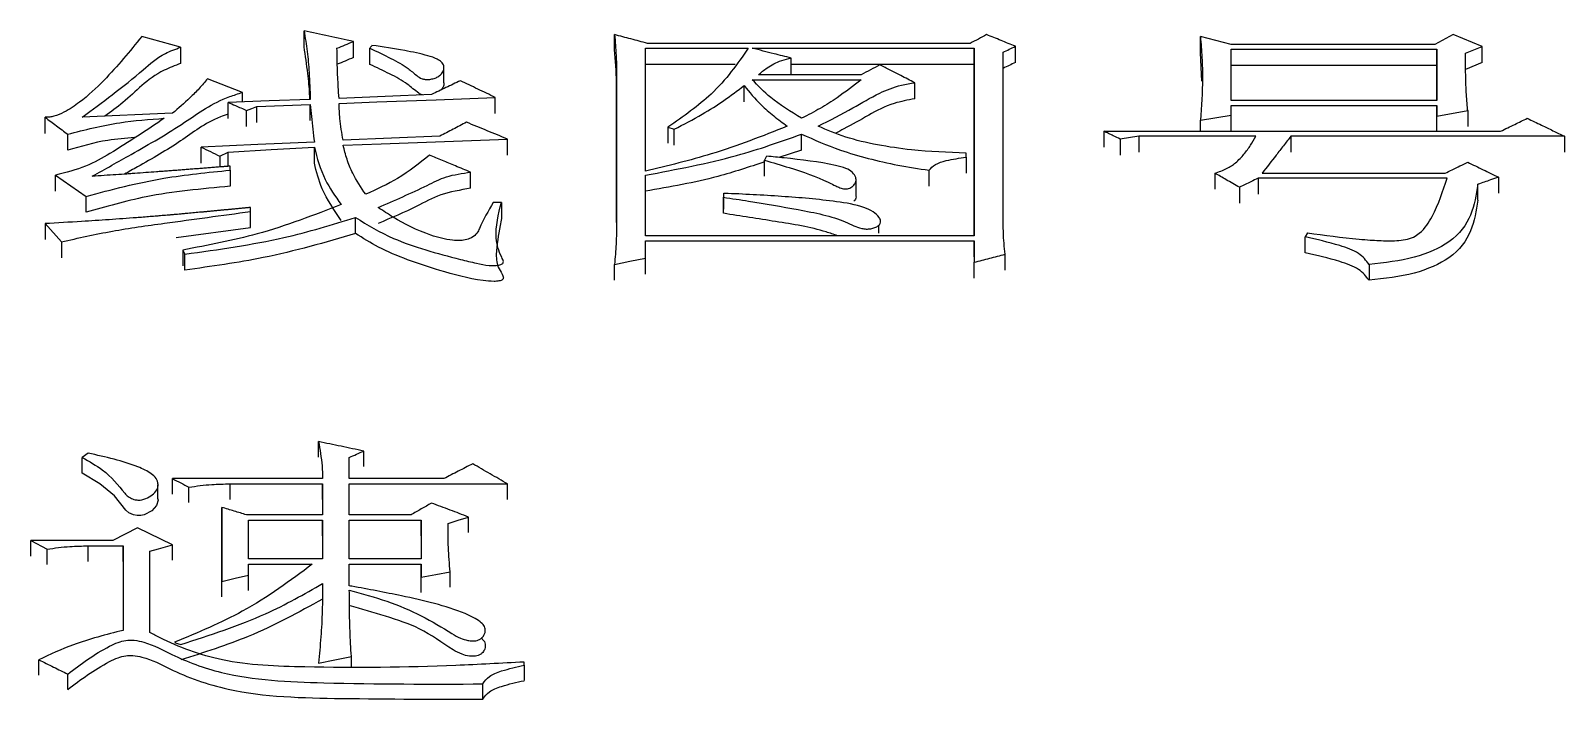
# Model space of a CAD drawing. Header units: millimetres. Extents: x 2016 to 4452, y 736 to 2459.
# Drawn here: x 2589.48 to 2597.55, y 2288.24 to 2291.76 of the extents above; entities that cross this region are included whole.
import ezdxf

# ---------------------------------------------------------------- set-up
doc = ezdxf.new("R2010")
doc.units = ezdxf.units.MM

msp = doc.modelspace()

# ---------------------------------------------------------------- linework, layer by layer
at = {"color": 7, "linetype": 'Continuous', "lineweight": 25}
for p, q in [((2590.2704, 2291.6709), (2590.0654, 2291.7273)), ((2590.9199, 2291.6729), (2590.9199, 2291.7581)), ((2592.5533, 2291.6524), (2592.5534, 2291.7376)), ((2595.6363, 2291.6421), (2595.6363, 2291.7272)), ((2595.7985, 2291.6861), (2595.6363, 2291.7272)), ((2596.9668, 2291.7375), (2596.8695, 2291.6861)), ((2597.1183, 2291.6758), (2596.9668, 2291.7375)), ((2590.2704, 2291.6709), (2590.2704, 2291.5858)), ((2591.1796, 2291.6165), (2591.1796, 2291.7016)), ((2591.2661, 2291.5805), (2591.2661, 2291.6656)), ((2592.7156, 2291.6656), (2593.2565, 2291.6656)), ((2592.7156, 2291.0193), (2592.7156, 2291.6656)), ((2594.4247, 2291.6913), (2592.7264, 2291.6913)), ((2593.2781, 2291.6656), (2594.4464, 2291.6656)), ((2594.4464, 2291.6656), (2594.4464, 2290.6793)), ((2594.4464, 2291.5805), (2594.4464, 2291.6656)), ((2594.5978, 2290.7753), (2594.5978, 2291.645)), ((2594.6627, 2291.5908), (2594.6627, 2291.6759)), ((2595.6438, 2291.4935), (2595.6363, 2291.6421)), ((2596.8695, 2291.6861), (2595.7985, 2291.6861)), ((2595.7985, 2291.6604), (2596.8803, 2291.6604)), ((2595.7985, 2291.3913), (2595.7985, 2291.6604)), ((2596.8803, 2291.6604), (2596.8803, 2291.3913)), ((2596.8803, 2291.5753), (2596.8803, 2291.6604)), ((2597.0317, 2291.6398), (2597.1183, 2291.6758)), ((2597.1183, 2291.5907), (2597.1183, 2291.6758)), ((2591.6558, 2291.484), (2591.6558, 2291.5695)), ((2593.1876, 2291.5805), (2592.7156, 2291.5805)), ((2594.4464, 2291.5805), (2593.4836, 2291.5805)), ((2594.4464, 2290.6793), (2594.4464, 2291.5805)), ((2596.8803, 2291.5753), (2595.7985, 2291.5753)), ((2596.8803, 2291.3913), (2596.8803, 2291.5753)), ((2597.1183, 2291.5907), (2597.0317, 2291.5547)), ((2590.595, 2291.4331), (2590.4115, 2291.5056)), ((2592.5642, 2291.5418), (2592.5642, 2290.7487)), ((2592.5642, 2291.4569), (2592.5642, 2291.5418)), ((2593.2782, 2291.5004), (2593.8514, 2291.5003)), ((2593.8514, 2291.5262), (2593.3106, 2291.5262)), ((2594.133, 2291.3998), (2594.133, 2291.4846)), ((2590.595, 2291.3837), (2590.595, 2291.4331)), ((2591.9259, 2291.3222), (2591.926, 2291.407)), ((2592.5642, 2290.7486), (2592.5642, 2291.4569)), ((2593.2348, 2291.3845), (2593.2348, 2291.4692)), ((2596.8803, 2291.3913), (2595.7985, 2291.3913)), ((2590.2276, 2291.3237), (2589.7519, 2291.3028)), ((2590.5197, 2291.2963), (2590.5197, 2291.381)), ((2590.6171, 2291.2547), (2590.6171, 2291.3393)), ((2590.6711, 2291.2755), (2590.6711, 2291.3601)), ((2590.9524, 2291.2859), (2590.9524, 2291.3705)), ((2595.6363, 2291.287), (2595.7985, 2291.3131)), ((2595.7985, 2291.3652), (2596.8803, 2291.3652)), ((2595.7985, 2291.3131), (2595.7985, 2291.3652)), ((2595.7985, 2291.2295), (2595.7985, 2291.3131)), ((2596.8803, 2291.3652), (2596.8803, 2291.3079)), ((2596.8803, 2291.2806), (2596.8803, 2291.3652)), ((2596.8803, 2291.3079), (2597.0425, 2291.3392)), ((2596.8803, 2291.2295), (2596.8803, 2291.3079)), ((2597.0425, 2291.3392), (2597.0425, 2291.2546)), ((2589.557, 2291.2182), (2589.557, 2291.3028)), ((2592.8346, 2291.2505), (2592.8671, 2291.24)), ((2592.8346, 2291.2505), (2592.8346, 2291.166)), ((2592.8671, 2291.1555), (2592.8671, 2291.24)), ((2595.1279, 2291.2295), (2597.2156, 2291.2295)), ((2595.1279, 2291.2295), (2595.1279, 2291.145)), ((2595.6363, 2291.2295), (2595.6363, 2291.287)), ((2589.676, 2291.1294), (2589.676, 2291.2138)), ((2591.9909, 2291.1032), (2591.9909, 2291.1876)), ((2593.5377, 2291.1294), (2593.5377, 2291.2139)), ((2595.3118, 2291.2033), (2595.2144, 2291.1876)), ((2595.2144, 2291.1876), (2595.2144, 2291.1032)), ((2595.9284, 2291.2033), (2595.3118, 2291.2033)), ((2595.3118, 2291.2033), (2595.3118, 2291.1189)), ((2596.1123, 2291.2033), (2596.1122, 2291.1189)), ((2597.551, 2291.2033), (2596.1123, 2291.2033)), ((2597.551, 2291.2033), (2597.551, 2291.1188)), ((2590.3791, 2291.0613), (2590.3791, 2291.1457)), ((2590.4764, 2291.0984), (2590.5197, 2291.1194)), ((2590.4764, 2291.0984), (2590.4764, 2291.0414)), ((2590.5197, 2291.0448), (2590.5197, 2291.1194)), ((2590.9741, 2291.0613), (2590.9741, 2291.1457)), ((2593.3538, 2291.0983), (2593.343, 2291.0773)), ((2593.5377, 2291.1294), (2593.4173, 2291.0918)), ((2594.4031, 2291.093), (2594.4031, 2291.1141)), ((2594.4031, 2291.093), (2594.4031, 2291.0088)), ((2589.6111, 2290.9982), (2589.7733, 2290.887)), ((2590.5305, 2291.0246), (2590.5305, 2291.0457)), ((2590.5305, 2291.0246), (2590.5305, 2290.9403)), ((2591.7962, 2290.9297), (2591.7962, 2291.014)), ((2592.7156, 2290.6793), (2592.7156, 2290.9982)), ((2594.2084, 2290.9404), (2594.2084, 2291.0245)), ((2595.712, 2291.0087), (2595.712, 2290.9245)), ((2595.9608, 2291.0087), (2596.9236, 2291.0086)), ((2597.2048, 2290.9875), (2597.2048, 2290.9034)), ((2593.8246, 2290.891), (2593.8246, 2290.9756)), ((2595.8418, 2290.9346), (2595.8418, 2290.8506)), ((2596.9344, 2290.9822), (2595.9392, 2290.9822)), ((2595.9392, 2290.9822), (2595.9392, 2290.8981)), ((2597.0966, 2290.8663), (2597.0966, 2290.9505)), ((2589.7733, 2290.803), (2589.7733, 2290.887)), ((2590.6387, 2290.8074), (2590.6387, 2290.8286)), ((2591.9584, 2290.8552), (2591.9153, 2290.8552)), ((2591.9584, 2290.8552), (2591.9584, 2290.7712)), ((2593.1267, 2290.9029), (2593.1267, 2290.8189)), ((2593.1267, 2290.9029), (2593.1267, 2290.8818)), ((2593.1267, 2290.7978), (2593.1267, 2290.8819)), ((2589.557, 2290.7435), (2589.557, 2290.6597)), ((2589.557, 2290.7435), (2589.6432, 2290.6477)), ((2590.6387, 2290.7235), (2590.6387, 2290.8074)), ((2591.1903, 2290.6915), (2591.1903, 2290.7754)), ((2593.9441, 2290.7773), (2593.9441, 2290.7783)), ((2590.2467, 2290.6701), (2590.6387, 2290.7235)), ((2594.4464, 2290.6793), (2592.7156, 2290.6793)), ((2593.9441, 2290.6941), (2593.9441, 2290.7358)), ((2596.1988, 2290.6953), (2596.188, 2290.6739)), ((2596.188, 2290.5902), (2596.188, 2290.6739)), ((2589.6432, 2290.6477), (2589.6432, 2290.5641)), ((2590.2817, 2290.6045), (2590.2925, 2290.583)), ((2590.2817, 2290.6045), (2590.2817, 2290.5208)), ((2590.2925, 2290.4995), (2590.2925, 2290.583)), ((2592.7156, 2290.6526), (2594.4464, 2290.6526)), ((2592.7156, 2290.5615), (2592.7156, 2290.6526)), ((2594.4464, 2290.5689), (2594.4464, 2290.6526)), ((2594.4464, 2290.6526), (2594.4464, 2290.54)), ((2594.6087, 2290.4994), (2594.6087, 2290.5829)), ((2592.5534, 2290.4458), (2592.5534, 2290.5293)), ((2592.7156, 2290.478), (2592.7156, 2290.5615)), ((2594.4464, 2290.4565), (2594.4464, 2290.54)), ((2596.5233, 2290.5292), (2596.5233, 2290.4456)), ((2589.7841, 2289.5364), (2589.7517, 2289.5141)), ((2590.9957, 2289.5154), (2590.9957, 2289.5975)), ((2591.2337, 2289.4655), (2591.2337, 2289.5475)), ((2589.7517, 2289.4318), (2589.7517, 2289.5141)), ((2591.1579, 2289.4026), (2591.1579, 2289.5141)), ((2590.151, 2289.3757), (2590.151, 2289.3818)), ((2591.0173, 2289.4026), (2590.2277, 2289.4026)), ((2590.2277, 2289.3208), (2590.2277, 2289.4026)), ((2590.5305, 2289.3747), (2591.0173, 2289.3747)), ((2590.5305, 2289.2926), (2590.5305, 2289.3747)), ((2591.0173, 2289.3747), (2591.0173, 2289.2121)), ((2591.0173, 2289.2929), (2591.0173, 2289.3747)), ((2591.6555, 2289.4026), (2591.1579, 2289.4026)), ((2591.1579, 2289.3747), (2591.9909, 2289.3746)), ((2591.1579, 2289.2121), (2591.1579, 2289.3747)), ((2591.9909, 2289.2929), (2591.9909, 2289.3746)), ((2590.151, 2289.2996), (2590.151, 2289.3697)), ((2590.3142, 2289.2762), (2590.3142, 2289.3579)), ((2590.4873, 2289.2514), (2590.4873, 2288.8616)), ((2590.4873, 2289.1698), (2590.4873, 2289.2514)), ((2591.0173, 2289.2121), (2590.6171, 2289.2121)), ((2591.4825, 2289.2121), (2591.1579, 2289.2121)), ((2590.0438, 2289.1446), (2589.914, 2289.0769)), ((2590.2277, 2289.0543), (2590.0438, 2289.1446)), ((2590.4873, 2288.7802), (2590.4873, 2289.1695)), ((2590.6279, 2289.184), (2591.0173, 2289.184)), ((2590.6279, 2288.9808), (2590.6279, 2289.184)), ((2591.0173, 2289.184), (2591.0173, 2288.9808)), ((2591.0173, 2289.1025), (2591.0173, 2289.184)), ((2591.1579, 2289.184), (2591.5365, 2289.184)), ((2591.1579, 2288.9808), (2591.1579, 2289.184)), ((2591.5365, 2289.1025), (2591.5365, 2289.184)), ((2591.5365, 2289.184), (2591.5365, 2288.9808)), ((2591.7853, 2289.1193), (2591.7853, 2289.2008)), ((2589.4813, 2289.0769), (2589.5678, 2289.0317)), ((2589.914, 2289.0769), (2589.4813, 2289.0769)), ((2589.7841, 2289.0487), (2589.968, 2289.0487)), ((2589.7841, 2288.9674), (2589.7841, 2289.0487)), ((2589.968, 2289.0487), (2589.968, 2288.6048)), ((2589.968, 2288.9674), (2589.968, 2289.0487)), ((2590.2277, 2288.973), (2590.2277, 2289.0543)), ((2589.5678, 2288.9505), (2589.5678, 2289.0317)), ((2590.1087, 2288.5933), (2590.1087, 2289.0204)), ((2591.0173, 2288.9808), (2590.6279, 2288.9808)), ((2591.5365, 2288.9808), (2591.1579, 2288.9808)), ((2589.968, 2288.967), (2589.968, 2288.6048)), ((2590.6279, 2288.9524), (2590.9631, 2288.9524)), ((2590.6279, 2288.8957), (2590.6279, 2288.9524)), ((2590.6279, 2288.8147), (2590.6279, 2288.8957)), ((2591.1579, 2288.9524), (2591.5365, 2288.9524)), ((2591.1579, 2288.8389), (2591.1579, 2288.9524)), ((2591.5365, 2288.9524), (2591.5365, 2288.8843)), ((2591.5365, 2288.8713), (2591.5365, 2288.9524)), ((2591.688, 2288.8316), (2591.688, 2288.9127)), ((2590.4873, 2288.7806), (2590.4873, 2288.8616)), ((2591.5365, 2288.8033), (2591.5365, 2288.8843)), ((2591.8573, 2288.5597), (2591.8573, 2288.5689)), ((2591.8574, 2288.6387), (2591.8574, 2288.6408)), ((2589.5245, 2288.3693), (2589.5245, 2288.4498)), ((2591.1688, 2288.4145), (2591.1688, 2288.467)), ((2592.0774, 2288.4209), (2592.0774, 2288.4382)), ((2592.0774, 2288.4209), (2592.0774, 2288.3406)), ((2591.8611, 2288.2421), (2591.8611, 2288.3228))]:
    msp.add_line(p, q, dxfattribs=at)
at = {"color": 7, "linetype": 'Continuous', "lineweight": 25, "flags": 128}
for points in [[(2593.4836, 2291.5291), (2593.4836, 2291.5716), (2593.4836, 2291.6141)], [(2590.9524, 2291.3966), (2590.736, 2291.3888), (2590.5197, 2291.381)], [(2591.5906, 2291.4226), (2591.3472, 2291.4122), (2591.1038, 2291.4018)], [(2591.1038, 2291.3757), (2591.3033, 2291.3833), (2591.6146, 2291.3951), (2591.926, 2291.407)], [(2590.6171, 2291.3393), (2590.6441, 2291.3497), (2590.6711, 2291.3601)], [(2590.6711, 2291.3601), (2590.8118, 2291.3653), (2590.9524, 2291.3705)], [(2590.974, 2291.1719), (2590.6766, 2291.1588), (2590.3791, 2291.1457)], [(2591.6339, 2291.2034), (2591.3797, 2291.1929), (2591.1255, 2291.1824)], [(2591.1255, 2291.1562), (2591.325, 2291.1634), (2591.6579, 2291.1755), (2591.9909, 2291.1876)], [(2590.5197, 2291.1194), (2590.7469, 2291.1325), (2590.974, 2291.1457)], [(2593.343, 2290.993), (2593.343, 2291.0277), (2593.343, 2291.0525), (2593.343, 2291.0773)], [(2589.6111, 2290.9141), (2589.6111, 2290.9353), (2589.6111, 2290.9565), (2589.6111, 2290.9982)], [(2592.5534, 2290.5293), (2592.6345, 2290.5454), (2592.7156, 2290.5615)], [(2590.1486, 2289.299), (2590.1519, 2289.2888), (2590.1441, 2289.2605), (2590.1181, 2289.2334), (2590.0788, 2289.2126), (2590.0609, 2289.2085), (2590.0416, 2289.2083), (2590.0215, 2289.2125), (2589.9981, 2289.2231), (2589.9812, 2289.2375), (2589.923, 2289.3123), (2589.8456, 2289.3749), (2589.7517, 2289.4318), (2589.7517, 2289.4318)], [(2591.6772, 2289.1671), (2591.7313, 2289.1839), (2591.7853, 2289.2008)], [(2589.4813, 2288.9956), (2589.4813, 2289.0156), (2589.4813, 2289.0361), (2589.4813, 2289.0769)], [(2590.1087, 2289.0204), (2590.1535, 2289.0332), (2590.1906, 2289.0437), (2590.2277, 2289.0543)], [(2590.4873, 2288.8616), (2590.5576, 2288.8787), (2590.6279, 2288.8957)], [(2591.5365, 2288.8843), (2591.6123, 2288.8985), (2591.688, 2288.9127)], [(2590.2385, 2288.5417), (2590.2547, 2288.536), (2590.2709, 2288.5303)], [(2590.9957, 2288.4325), (2591.0822, 2288.4497), (2591.1688, 2288.467)], [(2589.676, 2288.294), (2589.676, 2288.3144), (2589.676, 2288.3348), (2589.676, 2288.3748)]]:
    msp.add_lwpolyline(points, dxfattribs=at)
at = {"color": 7, "linetype": 'Continuous', "lineweight": 25}
for points, knots in [([(2590.0654, 2291.7273), (2590.0026, 2291.6497), (2589.9069, 2291.5314), (2589.7649, 2291.3984), (2589.6736, 2291.3356), (2589.617, 2291.3106), (2589.5813, 2291.3032), (2589.5652, 2291.3029), (2589.557, 2291.3028)], [0, 0, 0, 0, 0.4932841, 0.7524352, 0.8836943, 0.9508017, 0.9748294, 1, 1, 1, 1]), ([(2590.9199, 2291.7581), (2590.9257, 2291.7217), (2590.9373, 2291.649), (2590.9481, 2291.5285), (2590.9508, 2291.4441), (2590.9524, 2291.3966)], [0, 0, 0, 0, 0.304303, 0.608646, 1, 1, 1, 1]), ([(2591.1796, 2291.7016), (2591.1363, 2291.7111), (2591.0497, 2291.7299), (2590.9632, 2291.7487), (2590.9199, 2291.7581)], [0, 0, 0, 0, 0.5, 1, 1, 1, 1]), ([(2592.5534, 2291.7376), (2592.5551, 2291.7193), (2592.5586, 2291.6827), (2592.5626, 2291.6175), (2592.5636, 2291.5704), (2592.5642, 2291.5418)], [0, 0, 0, 0, 0.281466, 0.562942, 1, 1, 1, 1]), ([(2592.7264, 2291.6913), (2592.6976, 2291.699), (2592.6399, 2291.7145), (2592.5822, 2291.7299), (2592.5534, 2291.7376)], [0, 0, 0, 0, 0.499999, 1, 1, 1, 1]), ([(2594.5113, 2291.7375), (2594.4969, 2291.7298), (2594.468, 2291.7144), (2594.4392, 2291.699), (2594.4247, 2291.6913)], [0, 0, 0, 0, 0.499996, 1, 1, 1, 1]), ([(2594.6627, 2291.6759), (2594.6375, 2291.6861), (2594.587, 2291.7067), (2594.5365, 2291.7273), (2594.5113, 2291.7375)], [0, 0, 0, 0, 0.499999, 1, 1, 1, 1]), ([(2595.6363, 2291.7272), (2595.6393, 2291.6905), (2595.6454, 2291.6171), (2595.6494, 2291.4706), (2595.6415, 2291.3602), (2595.6363, 2291.287)], [0, 0, 0, 0, 0.2520851, 0.5041975, 1, 1, 1, 1]), ([(2589.7519, 2291.3028), (2589.8051, 2291.3423), (2589.9161, 2291.4247), (2590.0588, 2291.5365), (2590.1588, 2291.6306), (2590.2424, 2291.6608), (2590.2704, 2291.6709)], [0, 0, 0, 0, 0.31366, 0.654046, 0.883874, 1, 1, 1, 1]), ([(2590.95, 2291.3965), (2590.9498, 2291.4052), (2590.9487, 2291.4508), (2590.939, 2291.5431), (2590.9268, 2291.6262), (2590.9199, 2291.6729)], [0, 0, 0, 0, 0.093559, 0.490827, 1, 1, 1, 1]), ([(2591.093, 2291.6656), (2591.1074, 2291.6716), (2591.1363, 2291.6836), (2591.1651, 2291.6956), (2591.1796, 2291.7016)], [0, 0, 0, 0, 0.4999992, 1, 1, 1, 1]), ([(2591.1038, 2291.4018), (2591.1025, 2291.4221), (2591.0988, 2291.4765), (2591.0946, 2291.5645), (2591.0935, 2291.6319), (2591.093, 2291.6656)], [0, 0, 0, 0, 0.230465, 0.615194, 1, 1, 1, 1]), ([(2591.2661, 2291.6656), (2591.3034, 2291.6483), (2591.3744, 2291.6152), (2591.4601, 2291.5677), (2591.5039, 2291.5283), (2591.533, 2291.5073), (2591.5571, 2291.5014), (2591.5773, 2291.5013), (2591.5988, 2291.5051), (2591.6209, 2291.5129), (2591.6415, 2291.5272), (2591.6547, 2291.5482), (2591.6584, 2291.5721), (2591.644, 2291.5933), (2591.6164, 2291.6123), (2591.5499, 2291.6333), (2591.4355, 2291.6581), (2591.3348, 2291.6727), (2591.2769, 2291.6811)], [0, 0, 0, 0, 0.140265, 0.267253, 0.34565, 0.385196, 0.401729, 0.418248, 0.440927, 0.464428, 0.491888, 0.53456, 0.581082, 0.616632, 0.65201, 0.706896, 0.831302, 1, 1, 1, 1]), ([(2591.2769, 2291.6811), (2591.276, 2291.6798), (2591.2737, 2291.6765), (2591.2701, 2291.6713), (2591.2674, 2291.6675), (2591.2661, 2291.6656)], [0, 0, 0, 0, 0.25891, 0.629455, 1, 1, 1, 1]), ([(2592.5642, 2291.4569), (2592.5639, 2291.4753), (2592.5633, 2291.5122), (2592.5601, 2291.5774), (2592.5559, 2291.6241), (2592.5533, 2291.6524)], [0, 0, 0, 0, 0.281816, 0.563643, 1, 1, 1, 1]), ([(2593.2565, 2291.6656), (2593.1995, 2291.5831), (2593.0967, 2291.4344), (2592.9153, 2291.3071), (2592.8346, 2291.2505)], [0, 0, 0, 0, 0.555128, 1, 1, 1, 1]), ([(2593.4836, 2291.6141), (2593.4532, 2291.6217), (2593.4038, 2291.6341), (2593.3353, 2291.6513), (2593.2972, 2291.6608), (2593.2781, 2291.6656)], [0, 0, 0, 0, 0.443636, 0.721817, 1, 1, 1, 1]), ([(2594.5978, 2291.645), (2594.6086, 2291.6501), (2594.6303, 2291.6604), (2594.6519, 2291.6707), (2594.6627, 2291.6759)], [0, 0, 0, 0, 0.499999, 1, 1, 1, 1]), ([(2597.0425, 2291.3392), (2597.0423, 2291.3417), (2597.0419, 2291.3466), (2597.0412, 2291.3541), (2597.0405, 2291.3616), (2597.0399, 2291.3691), (2597.0393, 2291.3765), (2597.0386, 2291.384), (2597.0381, 2291.3902), (2597.0376, 2291.3964), (2597.0372, 2291.4026), (2597.0366, 2291.4101), (2597.0359, 2291.42), (2597.0353, 2291.43), (2597.0347, 2291.4399), (2597.0343, 2291.4474), (2597.0339, 2291.4573), (2597.0334, 2291.4672), (2597.0331, 2291.4772), (2597.0328, 2291.4846), (2597.0326, 2291.4945), (2597.0323, 2291.5044), (2597.0321, 2291.5143), (2597.0319, 2291.5243), (2597.0318, 2291.5342), (2597.0317, 2291.5441), (2597.0316, 2291.5515), (2597.0316, 2291.5589), (2597.0316, 2291.5663), (2597.0316, 2291.5725), (2597.0315, 2291.5774), (2597.0315, 2291.5824), (2597.0315, 2291.5873), (2597.0315, 2291.5923), (2597.0316, 2291.596), (2597.0316, 2291.5997), (2597.0316, 2291.6046), (2597.0316, 2291.6096), (2597.0316, 2291.6145), (2597.0316, 2291.6194), (2597.0316, 2291.6244), (2597.0317, 2291.6293), (2597.0317, 2291.634), (2597.0317, 2291.6375), (2597.0317, 2291.6398)], [0, 0, 0, 0, 0.024742, 0.049483, 0.074225, 0.098967, 0.123709, 0.14845, 0.173192, 0.185563, 0.210305, 0.235047, 0.259788, 0.309272, 0.334014, 0.358756, 0.383497, 0.432981, 0.457723, 0.482464, 0.507206, 0.55669, 0.581431, 0.606173, 0.655657, 0.680399, 0.70514, 0.729882, 0.754624, 0.779366, 0.791736, 0.804107, 0.828849, 0.84122, 0.853591, 0.865962, 0.878333, 0.903074, 0.915445, 0.927816, 0.952558, 0.964929, 0.9773, 1, 1, 1, 1]), ([(2590.2704, 2291.5858), (2590.2404, 2291.5744), (2590.1047, 2291.5229), (2590.0131, 2291.4105), (2589.9035, 2291.3316), (2589.8707, 2291.308)], [0, 0, 0, 0, 0.166282, 0.749893, 1, 1, 1, 1]), ([(2591.1796, 2291.6165), (2591.1651, 2291.6105), (2591.1369, 2291.5988), (2591.1086, 2291.587), (2591.0948, 2291.5813)], [0, 0, 0, 0, 0.510286, 1, 1, 1, 1]), ([(2591.5426, 2291.4205), (2591.5424, 2291.4206), (2591.5347, 2291.4223), (2591.5052, 2291.4414), (2591.462, 2291.4825), (2591.3705, 2291.5321), (2591.301, 2291.5643), (2591.2661, 2291.5805)], [0, 0, 0, 0, 0.002101, 0.06025, 0.324417, 0.659916, 1, 1, 1, 1]), ([(2593.3106, 2291.5262), (2593.3249, 2291.5386), (2593.3487, 2291.559), (2593.3913, 2291.5836), (2593.4319, 2291.6034), (2593.4663, 2291.6105), (2593.4836, 2291.6141)], [0, 0, 0, 0, 0.333513, 0.552424, 0.773916, 1, 1, 1, 1]), ([(2593.9488, 2291.5779), (2593.9326, 2291.5693), (2593.9001, 2291.5521), (2593.8677, 2291.5349), (2593.8514, 2291.5262)], [0, 0, 0, 0, 0.499998, 1, 1, 1, 1]), ([(2594.1328, 2291.4847), (2594.1085, 2291.497), (2594.0657, 2291.5188), (2594.0043, 2291.5498), (2593.9673, 2291.5686), (2593.9488, 2291.5779)], [0, 0, 0, 0, 0.3962, 0.6981, 1, 1, 1, 1]), ([(2594.6627, 2291.5908), (2594.6519, 2291.5856), (2594.6303, 2291.5754), (2594.6086, 2291.5651), (2594.5978, 2291.5599)], [0, 0, 0, 0, 0.499998, 1, 1, 1, 1]), ([(2590.4115, 2291.5056), (2590.3973, 2291.4884), (2590.3689, 2291.454), (2590.3081, 2291.3931), (2590.2585, 2291.3503), (2590.2276, 2291.3237)], [0, 0, 0, 0, 0.273067, 0.546131, 1, 1, 1, 1]), ([(2591.7421, 2291.4952), (2591.7168, 2291.4831), (2591.6663, 2291.4589), (2591.6159, 2291.4347), (2591.5906, 2291.4226)], [0, 0, 0, 0, 0.4999977, 1, 1, 1, 1]), ([(2591.6544, 2291.484), (2591.6551, 2291.4799), (2591.6573, 2291.4672), (2591.6481, 2291.4553), (2591.6419, 2291.4472)], [0, 0, 0, 0, 0.322685, 1, 1, 1, 1]), ([(2591.926, 2291.407), (2591.8953, 2291.4217), (2591.834, 2291.4511), (2591.7727, 2291.4805), (2591.7421, 2291.4952)], [0, 0, 0, 0, 0.5, 1, 1, 1, 1]), ([(2593.5378, 2291.2975), (2593.4802, 2291.3326), (2593.3779, 2291.3948), (2593.3085, 2291.4683), (2593.2782, 2291.5004)], [0, 0, 0, 0, 0.563044, 1, 1, 1, 1]), ([(2593.8514, 2291.5003), (2593.8102, 2291.4683), (2593.7433, 2291.4161), (2593.6373, 2291.3485), (2593.571, 2291.3146), (2593.5378, 2291.2975)], [0, 0, 0, 0, 0.443463, 0.720804, 1, 1, 1, 1]), ([(2593.6242, 2291.2557), (2593.6866, 2291.2872), (2593.7983, 2291.3434), (2593.9283, 2291.4239), (2594.041, 2291.4697), (2594.1092, 2291.4808), (2594.1328, 2291.4846)], [0, 0, 0, 0, 0.381447, 0.683524, 0.890528, 1, 1, 1, 1]), ([(2589.8057, 2290.9929), (2589.874, 2291.0311), (2590.0403, 2291.1239), (2590.2806, 2291.2622), (2590.4494, 2291.3883), (2590.5725, 2291.4262), (2590.595, 2291.4331)], [0, 0, 0, 0, 0.257956, 0.627877, 0.931924, 1, 1, 1, 1]), ([(2592.8671, 2291.24), (2592.9172, 2291.2656), (2593.0106, 2291.3133), (2593.1314, 2291.3911), (2593.2003, 2291.4431), (2593.2348, 2291.4692)], [0, 0, 0, 0, 0.366086, 0.682145, 1, 1, 1, 1]), ([(2593.2348, 2291.4692), (2593.2633, 2291.4347), (2593.3084, 2291.38), (2593.3898, 2291.3101), (2593.4379, 2291.2739), (2593.462, 2291.2557)], [0, 0, 0, 0, 0.459963, 0.729487, 1, 1, 1, 1]), ([(2594.1328, 2291.3998), (2594.0957, 2291.393), (2594.0018, 2291.3757), (2593.8877, 2291.3119), (2593.7907, 2291.2575), (2593.7313, 2291.2269), (2593.7172, 2291.2196)], [0, 0, 0, 0, 0.2144271, 0.5437869, 0.8913434, 1, 1, 1, 1]), ([(2590.5197, 2291.3199), (2590.5062, 2291.3149), (2590.4054, 2291.2782), (2590.271, 2291.1711), (2590.0989, 2291.0733), (2589.9973, 2291.0163), (2589.9746, 2291.0036)], [0, 0, 0, 0, 0.06105, 0.454035, 0.878148, 1, 1, 1, 1]), ([(2590.5197, 2291.381), (2590.5327, 2291.3754), (2590.5554, 2291.3657), (2590.5879, 2291.3518), (2590.6073, 2291.3435), (2590.6171, 2291.3393)], [0, 0, 0, 0, 0.400146, 0.700073, 1, 1, 1, 1]), ([(2590.9524, 2291.3705), (2590.9542, 2291.3494), (2590.958, 2291.3058), (2590.9652, 2291.2396), (2590.9711, 2291.1945), (2590.974, 2291.1719)], [0, 0, 0, 0, 0.320034, 0.659996, 1, 1, 1, 1]), ([(2591.1255, 2291.1824), (2591.1219, 2291.2013), (2591.1148, 2291.2392), (2591.1063, 2291.3037), (2591.1048, 2291.3492), (2591.1038, 2291.3757)], [0, 0, 0, 0, 0.293913, 0.587864, 1, 1, 1, 1]), ([(2589.557, 2291.3028), (2589.5768, 2291.288), (2589.6165, 2291.2584), (2589.6561, 2291.2287), (2589.676, 2291.2139)], [0, 0, 0, 0, 0.5000033, 1, 1, 1, 1]), ([(2590.1844, 2291.2976), (2590.0915, 2291.2351), (2589.9617, 2291.148), (2589.7755, 2291.0405), (2589.6662, 2291.0124), (2589.6111, 2290.9982)], [0, 0, 0, 0, 0.555127, 0.77558, 1, 1, 1, 1]), ([(2589.676, 2291.2138), (2589.7659, 2291.2368), (2589.9279, 2291.2781), (2590.1053, 2291.2916), (2590.1844, 2291.2976)], [0, 0, 0, 0, 0.55469, 1, 1, 1, 1]), ([(2591.7745, 2291.2766), (2591.7511, 2291.2644), (2591.7042, 2291.24), (2591.6573, 2291.2156), (2591.6339, 2291.2034)], [0, 0, 0, 0, 0.499998, 1, 1, 1, 1]), ([(2591.9909, 2291.1876), (2591.9548, 2291.2025), (2591.8827, 2291.2322), (2591.8106, 2291.2618), (2591.7745, 2291.2766)], [0, 0, 0, 0, 0.5, 1, 1, 1, 1]), ([(2593.462, 2291.2557), (2593.332, 2291.2042), (2593.0985, 2291.1115), (2592.8333, 2291.0476), (2592.7156, 2291.0193)], [0, 0, 0, 0, 0.556376, 1, 1, 1, 1]), ([(2594.4031, 2291.1141), (2594.3068, 2291.1179), (2594.1486, 2291.1243), (2593.9363, 2291.1556), (2593.7667, 2291.1951), (2593.6714, 2291.2357), (2593.6242, 2291.2557)], [0, 0, 0, 0, 0.344394, 0.565966, 0.784996, 1, 1, 1, 1]), ([(2595.2144, 2291.1876), (2595.2021, 2291.1936), (2595.1815, 2291.2035), (2595.1526, 2291.2175), (2595.1361, 2291.2255), (2595.1279, 2291.2295)], [0, 0, 0, 0, 0.4283604, 0.7141802, 1, 1, 1, 1]), ([(2597.2156, 2291.2295), (2597.2281, 2291.2355), (2597.2531, 2291.2476), (2597.2999, 2291.2702), (2597.3343, 2291.2868), (2597.3562, 2291.2974)], [0, 0, 0, 0, 0.2662451, 0.5324905, 1, 1, 1, 1]), ([(2597.3562, 2291.2974), (2597.3812, 2291.2854), (2597.4261, 2291.2637), (2597.491, 2291.2323), (2597.531, 2291.2129), (2597.551, 2291.2033)], [0, 0, 0, 0, 0.384573, 0.692287, 1, 1, 1, 1]), ([(2590.028, 2291.1963), (2589.9805, 2291.1924), (2589.8558, 2291.1822), (2589.7447, 2291.1496), (2589.676, 2291.1294)], [0, 0, 0, 0, 0.381272, 1, 1, 1, 1]), ([(2591.2445, 2290.8976), (2591.2195, 2290.9345), (2591.1785, 2290.9949), (2591.1444, 2291.0821), (2591.1318, 2291.1314), (2591.1255, 2291.1562)], [0, 0, 0, 0, 0.438459, 0.718604, 1, 1, 1, 1]), ([(2592.7156, 2290.9982), (2592.8792, 2291.0289), (2593.1696, 2291.0835), (2593.4258, 2291.1742), (2593.5377, 2291.2139)], [0, 0, 0, 0, 0.5633289, 1, 1, 1, 1]), ([(2593.5377, 2291.2139), (2593.6038, 2291.1847), (2593.7132, 2291.1364), (2593.8879, 2291.0854), (2594.044, 2291.0492), (2594.1535, 2291.0328), (2594.2084, 2291.0245)], [0, 0, 0, 0, 0.334937, 0.554746, 0.776585, 1, 1, 1, 1]), ([(2595.712, 2291.0087), (2595.7336, 2291.016), (2595.7764, 2291.0306), (2595.827, 2291.0661), (2595.8663, 2291.1082), (2595.9009, 2291.1553), (2595.9192, 2291.1873), (2595.9284, 2291.2033)], [0, 0, 0, 0, 0.176065, 0.348002, 0.566634, 0.783694, 1, 1, 1, 1]), ([(2596.1123, 2291.2033), (2596.0993, 2291.1866), (2596.0733, 2291.1534), (2596.0228, 2291.0886), (2595.9853, 2291.0402), (2595.9608, 2291.0087)], [0, 0, 0, 0, 0.257226, 0.514452, 1, 1, 1, 1]), ([(2590.3791, 2291.1457), (2590.3953, 2291.1378), (2590.4278, 2291.122), (2590.4602, 2291.1062), (2590.4764, 2291.0984)], [0, 0, 0, 0, 0.499999, 1, 1, 1, 1]), ([(2590.9741, 2291.1457), (2590.9886, 2291.0882), (2591.0148, 2290.9853), (2591.0841, 2290.8877), (2591.1147, 2290.8446)], [0, 0, 0, 0, 0.558486, 1, 1, 1, 1]), ([(2591.5797, 2291.1036), (2591.5273, 2291.061), (2591.4328, 2290.9841), (2591.3025, 2290.9243), (2591.2445, 2290.8976)], [0, 0, 0, 0, 0.554889, 1, 1, 1, 1]), ([(2591.7962, 2291.014), (2591.7695, 2291.0251), (2591.7201, 2291.0455), (2591.6479, 2291.0754), (2591.6025, 2291.0942), (2591.5798, 2291.1036)], [0, 0, 0, 0, 0.36988, 0.68494, 1, 1, 1, 1]), ([(2593.343, 2291.0686), (2593.2622, 2291.0414), (2593.066, 2290.9753), (2592.8453, 2290.9367), (2592.7156, 2290.914)], [0, 0, 0, 0, 0.412223, 1, 1, 1, 1]), ([(2593.343, 2291.0773), (2593.3863, 2291.0643), (2593.5017, 2291.0296), (2593.6275, 2290.9879), (2593.7036, 2290.9483), (2593.7275, 2290.9365), (2593.7463, 2290.9293), (2593.7628, 2290.9262), (2593.7744, 2290.9261), (2593.7864, 2290.9285), (2593.8007, 2290.9348), (2593.8157, 2290.9472), (2593.8259, 2290.9652), (2593.8239, 2290.9886), (2593.8075, 2291.0133), (2593.7707, 2291.037), (2593.6484, 2291.0662), (2593.5067, 2291.0828), (2593.3843, 2291.0953), (2593.3539, 2291.0983)], [0, 0, 0, 0, 0.125302, 0.334347, 0.369116, 0.392006, 0.415961, 0.426676, 0.435655, 0.44463, 0.458341, 0.481396, 0.513091, 0.54477, 0.589295, 0.633614, 0.685428, 0.92175, 1, 1, 1, 1]), ([(2594.2084, 2291.0245), (2594.2181, 2291.0352), (2594.2378, 2291.0572), (2594.3109, 2291.0797), (2594.3679, 2291.088), (2594.4031, 2291.093)], [0, 0, 0, 0, 0.267237, 0.548075, 1, 1, 1, 1]), ([(2596.9236, 2291.0086), (2596.936, 2291.0147), (2596.9621, 2291.0274), (2597.0018, 2291.0468), (2597.0289, 2291.06), (2597.0425, 2291.0666)], [0, 0, 0, 0, 0.3146533, 0.657326, 1, 1, 1, 1]), ([(2597.0425, 2291.0666), (2597.0696, 2291.0535), (2597.1237, 2291.0271), (2597.1778, 2291.0007), (2597.2048, 2290.9875)], [0, 0, 0, 0, 0.499999, 1, 1, 1, 1]), ([(2589.7733, 2290.887), (2589.9073, 2290.9227), (2590.1487, 2290.9868), (2590.4129, 2291.013), (2590.5305, 2291.0246)], [0, 0, 0, 0, 0.554954, 1, 1, 1, 1]), ([(2590.5305, 2291.0457), (2590.5282, 2291.0455), (2590.5234, 2291.0451), (2590.5163, 2291.0446), (2590.5104, 2291.0441), (2590.5045, 2291.0436), (2590.4986, 2291.0431), (2590.4927, 2291.0427), (2590.4868, 2291.0422), (2590.482, 2291.0418), (2590.4737, 2291.0412), (2590.4655, 2291.0405), (2590.4536, 2291.0396), (2590.4442, 2291.0388), (2590.4323, 2291.0379), (2590.4229, 2291.0371), (2590.411, 2291.0362), (2590.3992, 2291.0353), (2590.3874, 2291.0344), (2590.3756, 2291.0334), (2590.3637, 2291.0325), (2590.3519, 2291.0316), (2590.3401, 2291.0307), (2590.3306, 2291.0299), (2590.3188, 2291.029), (2590.3093, 2291.0283), (2590.2974, 2291.0274), (2590.2856, 2291.0265), (2590.2738, 2291.0256), (2590.2619, 2291.0247), (2590.2525, 2291.0239), (2590.2406, 2291.023), (2590.2288, 2291.0222), (2590.2169, 2291.0213), (2590.2051, 2291.0204), (2590.1956, 2291.0197), (2590.1838, 2291.0188), (2590.1672, 2291.0176), (2590.115, 2291.0138), (2590.0629, 2291.0099), (2590.0155, 2291.0064), (2590.0013, 2291.0054), (2589.9729, 2291.0034), (2589.9077, 2290.999), (2589.8472, 2290.9954), (2589.8057, 2290.9929)], [0, 0, 0, 0, 0.009808, 0.019616, 0.029425, 0.034329, 0.044137, 0.053945, 0.058849, 0.068658, 0.073562, 0.093178, 0.102986, 0.122603, 0.132411, 0.152028, 0.161836, 0.181452, 0.201069, 0.210877, 0.230494, 0.25011, 0.259918, 0.279535, 0.289343, 0.308959, 0.318768, 0.338384, 0.358001, 0.367809, 0.387425, 0.397234, 0.41685, 0.436466, 0.446275, 0.465891, 0.475699, 0.495316, 0.534549, 0.691481, 0.711097, 0.730714, 0.75033, 0.828797, 1, 1, 1, 1]), ([(2591.1147, 2290.7606), (2591.0772, 2290.8156), (2591.0105, 2290.9137), (2590.9852, 2291.0162), (2590.9741, 2291.0613)], [0, 0, 0, 0, 0.561177, 1, 1, 1, 1]), ([(2591.3094, 2290.8286), (2591.3966, 2290.866), (2591.5181, 2290.9181), (2591.6645, 2290.9953), (2591.752, 2291.0077), (2591.7962, 2291.014)], [0, 0, 0, 0, 0.557182, 0.776269, 1, 1, 1, 1]), ([(2595.8418, 2290.9346), (2595.8302, 2290.9412), (2595.8071, 2290.9545), (2595.7638, 2290.9791), (2595.7321, 2290.9972), (2595.712, 2291.0087)], [0, 0, 0, 0, 0.2674634, 0.534927, 1, 1, 1, 1]), ([(2597.2048, 2290.9875), (2597.1907, 2290.9827), (2597.1657, 2290.9741), (2597.1296, 2290.9618), (2597.1076, 2290.9543), (2597.0966, 2290.9505)], [0, 0, 0, 0, 0.39043, 0.695215, 1, 1, 1, 1]), ([(2590.5305, 2290.9403), (2590.3802, 2290.9263), (2590.1142, 2290.9015), (2589.8766, 2290.8328), (2589.7733, 2290.803)], [0, 0, 0, 0, 0.5652892, 1, 1, 1, 1]), ([(2591.7962, 2290.9297), (2591.7416, 2290.92), (2591.6333, 2290.9007), (2591.4917, 2290.8213), (2591.3786, 2290.7737), (2591.3094, 2290.7446)], [0, 0, 0, 0, 0.282471, 0.561267, 1, 1, 1, 1]), ([(2595.9392, 2290.9822), (2595.9267, 2290.9761), (2595.9042, 2290.9652), (2595.8718, 2290.9493), (2595.8518, 2290.9395), (2595.8418, 2290.9346)], [0, 0, 0, 0, 0.384577, 0.692287, 1, 1, 1, 1]), ([(2596.1988, 2290.6953), (2596.2892, 2290.6827), (2596.3987, 2290.6675), (2596.5411, 2290.6562), (2596.622, 2290.6522), (2596.702, 2290.6542), (2596.7589, 2290.6712), (2596.8142, 2290.7113), (2596.8802, 2290.8163), (2596.9124, 2290.9148), (2596.9344, 2290.9822)], [0, 0, 0, 0, 0.237785, 0.287938, 0.366632, 0.446055, 0.486951, 0.527634, 0.676721, 1, 1, 1, 1]), ([(2597.0966, 2290.9505), (2597.0785, 2290.8404), (2597.053, 2290.6853), (2596.7637, 2290.5557), (2596.6047, 2290.5382), (2596.5233, 2290.5292)], [0, 0, 0, 0, 0.544628, 0.767125, 1, 1, 1, 1]), ([(2590.6387, 2290.8286), (2590.6357, 2290.8283), (2590.6297, 2290.8278), (2590.6208, 2290.8269), (2590.6119, 2290.826), (2590.6029, 2290.8252), (2590.594, 2290.8243), (2590.585, 2290.8234), (2590.5761, 2290.8225), (2590.5671, 2290.8217), (2590.5582, 2290.8208), (2590.5492, 2290.8199), (2590.5373, 2290.8188), (2590.5224, 2290.8174), (2590.5074, 2290.8159), (2590.4925, 2290.8145), (2590.4776, 2290.8131), (2590.4597, 2290.8114), (2590.4418, 2290.8097), (2590.4239, 2290.808), (2590.406, 2290.8063), (2590.388, 2290.8046), (2590.3642, 2290.8024), (2590.3343, 2290.7996), (2590.3044, 2290.7969), (2590.2805, 2290.7947), (2590.2625, 2290.7931), (2590.2446, 2290.7916), (2590.2266, 2290.79), (2590.2087, 2290.7884), (2590.1907, 2290.7869), (2590.1728, 2290.7854), (2590.1548, 2290.7839), (2590.1368, 2290.7824), (2590.1188, 2290.7809), (2590.1009, 2290.7795), (2590.0859, 2290.7783), (2590.0649, 2290.7766), (2590.0019, 2290.7718), (2589.8937, 2290.7641), (2589.7334, 2290.7539), (2589.6211, 2290.7473), (2589.557, 2290.7435)], [0, 0, 0, 0, 0.008314, 0.016628, 0.024942, 0.033256, 0.04157, 0.049884, 0.058198, 0.066512, 0.074827, 0.083141, 0.091455, 0.108083, 0.124711, 0.133025, 0.149653, 0.166281, 0.182909, 0.199537, 0.216166, 0.232794, 0.249422, 0.282678, 0.315934, 0.332562, 0.349191, 0.365819, 0.382447, 0.399075, 0.415703, 0.432331, 0.448959, 0.465587, 0.482216, 0.498844, 0.515472, 0.523786, 0.557042, 0.690072, 0.823098, 1, 1, 1, 1]), ([(2591.1147, 2290.8446), (2590.9716, 2290.7884), (2590.7141, 2290.6873), (2590.4147, 2290.63), (2590.2817, 2290.6045)], [0, 0, 0, 0, 0.555779, 1, 1, 1, 1]), ([(2591.1903, 2290.7754), (2591.254, 2290.7369), (2591.4085, 2290.6432), (2591.6482, 2290.5794), (2591.8193, 2290.5362), (2591.8786, 2290.5244), (2591.9186, 2290.5231), (2591.9393, 2290.5242), (2591.9546, 2290.5276), (2591.963, 2290.5315), (2591.9679, 2290.5374), (2591.9694, 2290.5494), (2591.9444, 2290.5919), (2591.9181, 2290.6964), (2591.9425, 2290.7926), (2591.9584, 2290.8552)], [0, 0, 0, 0, 0.1864304, 0.4525533, 0.5137397, 0.5595487, 0.5749405, 0.5926781, 0.5999529, 0.607307, 0.6136534, 0.6226215, 0.6500428, 0.7720989, 1, 1, 1, 1]), ([(2591.9154, 2290.8551), (2591.8889, 2290.8101), (2591.8575, 2290.7568), (2591.832, 2290.6929), (2591.808, 2290.6722), (2591.7765, 2290.6589), (2591.7402, 2290.6531), (2591.6733, 2290.6579), (2591.5422, 2290.6921), (2591.417, 2290.7571), (2591.3354, 2290.8113), (2591.3094, 2290.8286)], [0, 0, 0, 0, 0.266852, 0.315952, 0.365722, 0.40082, 0.436128, 0.478331, 0.60435, 0.873952, 1, 1, 1, 1]), ([(2593.1267, 2290.8819), (2593.1709, 2290.8754), (2593.3033, 2290.8561), (2593.5185, 2290.818), (2593.7155, 2290.7802), (2593.8092, 2290.7331), (2593.8456, 2290.719), (2593.8777, 2290.7144), (2593.9021, 2290.7161), (2593.9243, 2290.722), (2593.942, 2290.7315), (2593.9526, 2290.7437), (2593.9547, 2290.7593), (2593.9443, 2290.781), (2593.9159, 2290.807), (2593.843, 2290.8404), (2593.6759, 2290.8676), (2593.4301, 2290.8883), (2593.2305, 2290.8986), (2593.1284, 2290.9028), (2593.1267, 2290.9029)], [0, 0, 0, 0, 0.07376, 0.221291, 0.369161, 0.400761, 0.427212, 0.440277, 0.453391, 0.466052, 0.479506, 0.492813, 0.505075, 0.525102, 0.558597, 0.593335, 0.676611, 0.83455, 0.997228, 1, 1, 1, 1]), ([(2593.8231, 2290.8909), (2593.8236, 2290.8886), (2593.8259, 2290.8786), (2593.8206, 2290.8678), (2593.8123, 2290.8613), (2593.8121, 2290.8611)], [0, 0, 0, 0, 0.2261823, 0.9843715, 1, 1, 1, 1]), ([(2597.0966, 2290.8664), (2597.0785, 2290.7564), (2597.0529, 2290.6014), (2596.7637, 2290.4721), (2596.6047, 2290.4546), (2596.5233, 2290.4456)], [0, 0, 0, 0, 0.544404, 0.766963, 1, 1, 1, 1]), ([(2589.6432, 2290.6477), (2589.7317, 2290.6676), (2589.9081, 2290.7073), (2590.2444, 2290.7539), (2590.4875, 2290.7869), (2590.6387, 2290.8074)], [0, 0, 0, 0, 0.276136, 0.550092, 1, 1, 1, 1]), ([(2590.2925, 2290.583), (2590.4698, 2290.6077), (2590.7843, 2290.6514), (2591.067, 2290.7377), (2591.1903, 2290.7754)], [0, 0, 0, 0, 0.563398, 1, 1, 1, 1]), ([(2591.9584, 2290.7712), (2591.9562, 2290.7586), (2591.9454, 2290.6958), (2591.9271, 2290.608), (2591.9338, 2290.5173), (2591.9643, 2290.4788), (2591.9689, 2290.4606), (2591.9677, 2290.4535), (2591.9633, 2290.4483), (2591.9557, 2290.4444), (2591.941, 2290.4408), (2591.9087, 2290.4388), (2591.7988, 2290.4503), (2591.589, 2290.5079), (2591.3555, 2290.5891), (2591.2297, 2290.6671), (2591.1903, 2290.6915)], [0, 0, 0, 0, 0.045786, 0.228952, 0.32122, 0.367005, 0.3784, 0.386704, 0.392495, 0.3983, 0.406948, 0.423701, 0.461575, 0.625076, 0.88271, 1, 1, 1, 1]), ([(2592.5642, 2290.7487), (2592.564, 2290.73), (2592.5635, 2290.6926), (2592.561, 2290.6195), (2592.5564, 2290.565), (2592.5534, 2290.5293)], [0, 0, 0, 0, 0.256617, 0.51324, 1, 1, 1, 1]), ([(2593.7271, 2290.6793), (2593.7071, 2290.6865), (2593.6078, 2290.7219), (2593.3994, 2290.7546), (2593.2177, 2290.7834), (2593.1267, 2290.7978)], [0, 0, 0, 0, 0.111682, 0.554873, 1, 1, 1, 1]), ([(2594.6087, 2290.5829), (2594.6065, 2290.602), (2594.6022, 2290.6402), (2594.5988, 2290.7044), (2594.5982, 2290.7494), (2594.5978, 2290.7753)], [0, 0, 0, 0, 0.297192, 0.594407, 1, 1, 1, 1]), ([(2591.1903, 2290.6915), (2591.0314, 2290.645), (2590.7459, 2290.5615), (2590.4318, 2290.5185), (2590.2925, 2290.4994)], [0, 0, 0, 0, 0.55649, 1, 1, 1, 1]), ([(2596.5233, 2290.5292), (2596.5077, 2290.5496), (2596.4757, 2290.5914), (2596.3482, 2290.6375), (2596.2491, 2290.6601), (2596.188, 2290.6739)], [0, 0, 0, 0, 0.2675988, 0.548584, 1, 1, 1, 1]), ([(2594.4464, 2290.54), (2594.4734, 2290.5472), (2594.5275, 2290.5615), (2594.5816, 2290.5758), (2594.6087, 2290.5829)], [0, 0, 0, 0, 0.499999, 1, 1, 1, 1]), ([(2596.5233, 2290.4456), (2596.5077, 2290.466), (2596.4756, 2290.5077), (2596.3482, 2290.5538), (2596.2491, 2290.5763), (2596.188, 2290.5902)], [0, 0, 0, 0, 0.267465, 0.548457, 1, 1, 1, 1]), ([(2589.7517, 2289.5141), (2589.7892, 2289.493), (2589.8854, 2289.4391), (2589.9463, 2289.3622), (2589.9891, 2289.3103), (2590.0083, 2289.2989), (2590.027, 2289.292), (2590.0487, 2289.2892), (2590.0689, 2289.291), (2590.0946, 2289.2997), (2590.1228, 2289.317), (2590.1477, 2289.3427), (2590.1547, 2289.3736), (2590.1448, 2289.4037), (2590.109, 2289.4362), (2590.034, 2289.4717), (2589.9201, 2289.5061), (2589.8298, 2289.5262), (2589.7841, 2289.5364)], [0, 0, 0, 0, 0.132576, 0.339199, 0.368942, 0.383766, 0.408891, 0.423884, 0.438973, 0.459319, 0.498147, 0.542368, 0.587069, 0.63299, 0.675109, 0.75468, 0.876186, 1, 1, 1, 1]), ([(2590.9957, 2289.5975), (2590.9994, 2289.5767), (2591.007, 2289.534), (2591.0152, 2289.469), (2591.0166, 2289.4248), (2591.0173, 2289.4026)], [0, 0, 0, 0, 0.321619, 0.660532, 1, 1, 1, 1]), ([(2591.2337, 2289.5475), (2591.194, 2289.5558), (2591.1147, 2289.5725), (2591.0353, 2289.5892), (2590.9957, 2289.5975)], [0, 0, 0, 0, 0.499999, 1, 1, 1, 1]), ([(2591.1579, 2289.5141), (2591.1706, 2289.5197), (2591.1958, 2289.5308), (2591.221, 2289.5419), (2591.2337, 2289.5475)], [0, 0, 0, 0, 0.500001, 1, 1, 1, 1]), ([(2591.807, 2289.4807), (2591.7817, 2289.4677), (2591.7313, 2289.4417), (2591.6808, 2289.4156), (2591.6555, 2289.4026)], [0, 0, 0, 0, 0.499999, 1, 1, 1, 1]), ([(2591.9909, 2289.3746), (2591.9602, 2289.3923), (2591.8989, 2289.4277), (2591.8376, 2289.463), (2591.807, 2289.4807)], [0, 0, 0, 0, 0.5, 1, 1, 1, 1]), ([(2590.2277, 2289.4026), (2590.2421, 2289.3952), (2590.2709, 2289.3803), (2590.2998, 2289.3653), (2590.3142, 2289.3579)], [0, 0, 0, 0, 0.4999996, 1, 1, 1, 1]), ([(2590.3142, 2289.3579), (2590.354, 2289.3634), (2590.4251, 2289.3734), (2590.4983, 2289.3743), (2590.5305, 2289.3747)], [0, 0, 0, 0, 0.5588348, 1, 1, 1, 1]), ([(2591.5906, 2289.2738), (2591.5726, 2289.2635), (2591.5365, 2289.243), (2591.5005, 2289.2224), (2591.4825, 2289.2121)], [0, 0, 0, 0, 0.499998, 1, 1, 1, 1]), ([(2591.7853, 2289.2008), (2591.7529, 2289.213), (2591.688, 2289.2374), (2591.6231, 2289.2617), (2591.5906, 2289.2738)], [0, 0, 0, 0, 0.499999, 1, 1, 1, 1]), ([(2591.688, 2288.9127), (2591.6845, 2288.9552), (2591.6794, 2289.019), (2591.6777, 2289.1037), (2591.6774, 2289.146), (2591.6772, 2289.1671)], [0, 0, 0, 0, 0.500395, 0.750186, 1, 1, 1, 1]), ([(2589.5678, 2289.0317), (2589.6076, 2289.0373), (2589.6787, 2289.0474), (2589.7519, 2289.0483), (2589.7841, 2289.0487)], [0, 0, 0, 0, 0.558835, 1, 1, 1, 1]), ([(2590.9631, 2288.9524), (2590.8473, 2288.8658), (2590.6384, 2288.7096), (2590.3617, 2288.5935), (2590.2385, 2288.5418)], [0, 0, 0, 0, 0.554384, 1, 1, 1, 1]), ([(2590.2709, 2288.5303), (2590.425, 2288.5801), (2590.698, 2288.6684), (2590.9204, 2288.7951), (2591.0173, 2288.8503)], [0, 0, 0, 0, 0.5644875, 1, 1, 1, 1]), ([(2591.0173, 2288.8503), (2591.0171, 2288.8027), (2591.0165, 2288.7096), (2591.009, 2288.5703), (2591.0001, 2288.4784), (2590.9957, 2288.4325)], [0, 0, 0, 0, 0.34298, 0.671401, 1, 1, 1, 1]), ([(2591.1579, 2288.8161), (2591.2249, 2288.7979), (2591.4281, 2288.7428), (2591.6106, 2288.6447), (2591.7359, 2288.564), (2591.775, 2288.5523), (2591.8032, 2288.5486), (2591.8232, 2288.5496), (2591.8399, 2288.5543), (2591.8555, 2288.5641), (2591.8696, 2288.582), (2591.8762, 2288.6054), (2591.8682, 2288.6302), (2591.8357, 2288.6619), (2591.6993, 2288.7269), (2591.4627, 2288.7816), (2591.2544, 2288.8217), (2591.1623, 2288.8381), (2591.1579, 2288.8389)], [0, 0, 0, 0, 0.124011, 0.376469, 0.411268, 0.435219, 0.449017, 0.459493, 0.468415, 0.479424, 0.497392, 0.52431, 0.5464, 0.568413, 0.629489, 0.83774, 0.992414, 1, 1, 1, 1]), ([(2591.1688, 2288.467), (2591.166, 2288.5121), (2591.1612, 2288.5931), (2591.1586, 2288.7094), (2591.1582, 2288.7805), (2591.1579, 2288.8161)], [0, 0, 0, 0, 0.386127, 0.69305, 1, 1, 1, 1]), ([(2591.0172, 2288.7689), (2590.8917, 2288.6997), (2590.6657, 2288.575), (2590.3924, 2288.488), (2590.2709, 2288.4493)], [0, 0, 0, 0, 0.555308, 1, 1, 1, 1]), ([(2591.8561, 2288.5588), (2591.8589, 2288.5563), (2591.8703, 2288.5466), (2591.8755, 2288.5265), (2591.8705, 2288.5036), (2591.8589, 2288.4865), (2591.8444, 2288.4756), (2591.8296, 2288.4699), (2591.8109, 2288.4675), (2591.7836, 2288.4694), (2591.7441, 2288.4797), (2591.6561, 2288.5293), (2591.5494, 2288.6139), (2591.3478, 2288.6802), (2591.2215, 2288.7165), (2591.1579, 2288.7347)], [0, 0, 0, 0, 0.015185, 0.060615, 0.099745, 0.133707, 0.153579, 0.169775, 0.185969, 0.210125, 0.251312, 0.313585, 0.574604, 0.785876, 1, 1, 1, 1]), ([(2589.9681, 2288.6048), (2589.8781, 2288.582), (2589.7187, 2288.5415), (2589.5835, 2288.4776), (2589.5245, 2288.4498)], [0, 0, 0, 0, 0.564088, 1, 1, 1, 1]), ([(2592.0774, 2288.4382), (2591.9577, 2288.4316), (2591.5741, 2288.4105), (2591.0465, 2288.405), (2590.4972, 2288.4257), (2590.2391, 2288.5248), (2590.1262, 2288.5839), (2590.1085, 2288.5932)], [0, 0, 0, 0, 0.1759592, 0.5638001, 0.7780246, 0.9650465, 1, 1, 1, 1]), ([(2589.676, 2288.3748), (2589.7447, 2288.4266), (2589.8252, 2288.4872), (2589.937, 2288.5413), (2589.9813, 2288.5537), (2590.0297, 2288.5542), (2590.1184, 2288.5336), (2590.2517, 2288.4594), (2590.5476, 2288.3472), (2591.1258, 2288.3208), (2591.5837, 2288.3221), (2591.8611, 2288.3228)], [0, 0, 0, 0, 0.138481, 0.162101, 0.180201, 0.198515, 0.22064, 0.297298, 0.425038, 0.651637, 1, 1, 1, 1]), ([(2589.5245, 2288.4498), (2589.5374, 2288.4434), (2589.5632, 2288.4307), (2589.6137, 2288.4057), (2589.6513, 2288.3871), (2589.676, 2288.3748)], [0, 0, 0, 0, 0.255269, 0.510539, 1, 1, 1, 1]), ([(2589.676, 2288.294), (2589.7446, 2288.3456), (2589.825, 2288.4061), (2589.9366, 2288.4602), (2589.9789, 2288.472), (2590.0234, 2288.4735), (2590.1095, 2288.4568), (2590.2541, 2288.3764), (2590.5847, 2288.2569), (2591.1692, 2288.2437), (2591.6148, 2288.2427), (2591.8611, 2288.2421)], [0, 0, 0, 0, 0.138241, 0.161889, 0.180115, 0.195697, 0.216171, 0.291203, 0.44001, 0.690565, 1, 1, 1, 1]), ([(2591.8611, 2288.3228), (2591.8704, 2288.3371), (2591.8895, 2288.3664), (2591.9729, 2288.3977), (2592.0376, 2288.4121), (2592.0774, 2288.4209)], [0, 0, 0, 0, 0.266463, 0.547608, 1, 1, 1, 1]), ([(2591.8611, 2288.2421), (2591.8704, 2288.2564), (2591.8895, 2288.2857), (2591.973, 2288.3169), (2592.0376, 2288.3312), (2592.0774, 2288.3401)], [0, 0, 0, 0, 0.26632, 0.547473, 1, 1, 1, 1])]:
    msp.add_open_spline(points, degree=3, knots=knots, dxfattribs=at)
msp.add_open_spline([(2590.6171, 2289.2121), (2590.5954, 2289.2186), (2590.5522, 2289.2318), (2590.5089, 2289.2449), (2590.4873, 2289.2514)], degree=3, dxfattribs=at)

doc.saveas('drawing.dxf')
